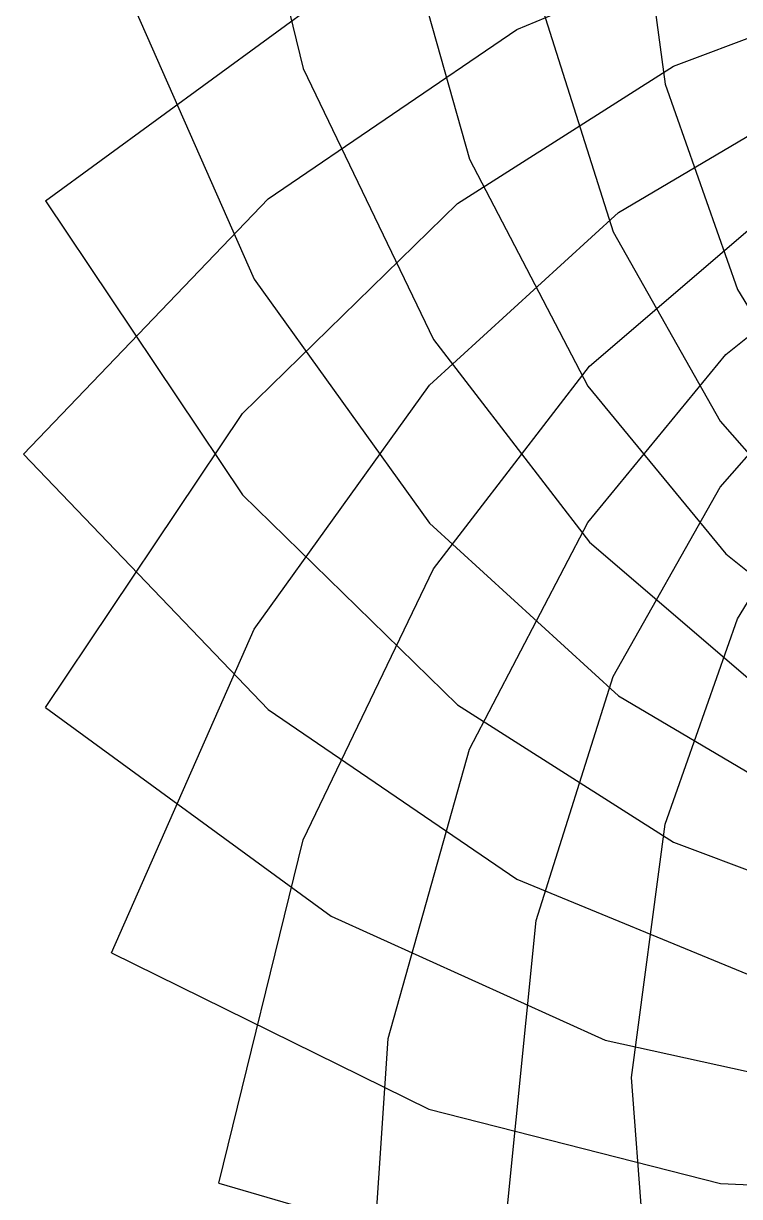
# Model space of a CAD drawing. Header units: metres. Extents: x 125 to 1075, y -75 to 875.
# Drawn here: x 124.8 to 358, y 158 to 540.4 of the extents above; entities that cross this region are included whole.
import ezdxf

# ---------------------------------------------------------------- set-up
doc = ezdxf.new("R2010")
doc.units = ezdxf.units.M

msp = doc.modelspace()

# ---------------------------------------------------------------- linework, layer by layer
for p, q in [((188.46469, 637.60004), (215.93079, 525.6815)), ((322.8256, 603.15826), (333.7735, 520.54156)), ((243.59003, 590.4651), (270.057, 496.10706)), ((285.47256, 538.461), (362.4947, 570.28815)), ((153.45804, 562.528), (199.94128, 457.07925)), ((132.01932, 482.51767), (224.99936, 550.5973)), ((291.75842, 551.94104), (316.88626, 472.48056)), ((336.5327, 526.45874), (402.885, 551.36115)), ((204.54553, 483.1912), (285.47256, 538.461)), ((215.93079, 525.6815), (258.38077, 437.35297)), ((266.20746, 481.74036), (336.5327, 526.45874)), ((333.7735, 520.54156), (357.34753, 453.7058)), ((318.57605, 478.78693), (379.596, 514.83295)), ((270.057, 496.10706), (308.6013, 422.21722)), ((124.79996, 399.99997), (204.54553, 483.1912)), ((132.01932, 482.51767), (196.10739, 386.74265)), ((196.10739, 413.2574), (266.20746, 481.74036)), ((257.08444, 422.53607), (318.57605, 478.78693)), ((309.1703, 428.72116), (363.0039, 474.8156)), ((316.88626, 472.48056), (351.70807, 410.75375)), ((353.61282, 432.5251), (400.65427, 470.2008)), ((199.94128, 457.07925), (257.08444, 377.46396)), ((357.34753, 453.7058), (388.6662, 402.21307)), ((258.38077, 437.35297), (309.1703, 371.27887)), ((308.6013, 377.78278), (353.61282, 432.5251)), ((351.70807, 389.24628), (391.49252, 434.5183)), ((258.38077, 362.64703), (309.1703, 428.72116)), ((199.94128, 342.92078), (257.08444, 422.53607)), ((308.6013, 422.21722), (353.6128, 367.47495)), ((132.01932, 317.48236), (196.10739, 413.2574)), ((351.70807, 410.75375), (391.49252, 365.48172)), ((124.79996, 399.99997), (204.54553, 316.80884)), ((357.34753, 346.29422), (388.6662, 397.78696)), ((196.10739, 386.74265), (266.20746, 318.25967)), ((316.88626, 327.51947), (351.70807, 389.24628)), ((257.08444, 377.46396), (318.57605, 321.2131)), ((270.05704, 303.89288), (308.6013, 377.78278)), ((309.1703, 371.27887), (363.0039, 325.1844)), ((353.6128, 367.47495), (400.65427, 329.7992)), ((215.93079, 274.31848), (258.38077, 362.64703)), ((333.7735, 279.45844), (357.34753, 346.29422)), ((153.45804, 237.47202), (199.94128, 342.92078)), ((291.75842, 248.05899), (316.88626, 327.51947)), ((318.57605, 321.2131), (379.596, 285.16708)), ((132.01932, 317.48236), (224.99936, 249.40277)), ((266.20746, 318.25967), (336.5327, 273.5413)), ((204.54553, 316.80884), (285.47256, 261.53906)), ((243.59003, 209.53496), (270.05704, 303.89288)), ((322.82556, 196.84174), (333.7735, 279.45844)), ((188.46469, 162.4), (215.93079, 274.31848)), ((336.5327, 273.5413), (402.885, 248.63885)), ((285.47256, 261.53906), (362.4947, 229.7119)), ((224.99936, 249.40277), (314.2944, 209.02548)), ((282.07858, 150.53864), (291.75842, 248.05899)), ((153.45804, 237.47202), (256.84744, 186.57242)), ((235.97562, 94.5473), (243.59003, 209.53496)), ((314.2944, 209.02548), (395.67316, 191.05658)), ((330.22708, 99.12198), (322.82556, 196.84174)), ((256.84744, 186.57242), (351.7973, 162.31456)), ((188.46469, 162.4), (299.12198, 130.22705)), ((351.7973, 162.31456), (435.06, 158.7499))]:
    msp.add_line(p, q)

doc.saveas('drawing.dxf')
